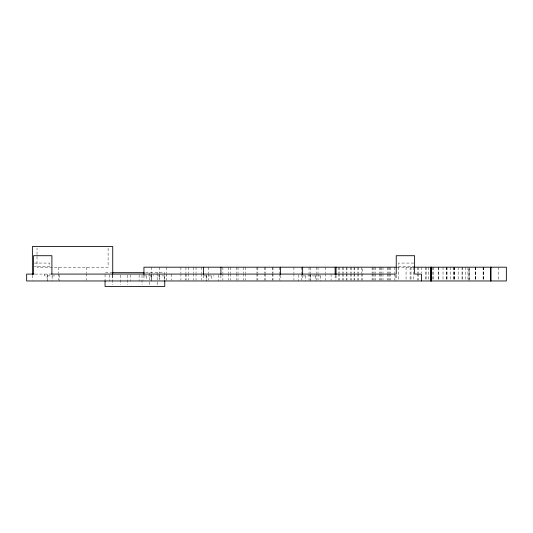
<?xml version="1.0" encoding="UTF-8"?>
<svg xmlns="http://www.w3.org/2000/svg" width="533" height="533" viewBox="0 0 533 533"><rect width="100%" height="100%" fill="white"/><g stroke="black" fill="none" stroke-linecap="round" stroke-linejoin="round"><path stroke-width="0.4" stroke-dasharray="2.67 2" d="M34.339 263.062L49.609 263.062L49.609 266.733L34.339 266.733M413.801 263.062L398.537 263.062L398.537 266.733L413.801 266.733M396.912 267.193L414.094 267.193M112.729 272.696L105.061 272.696L105.061 279.985M145.582 272.696L164.75 272.696L164.75 279.985M34.938 274.082L50.695 274.082M54.659 275.914L44.559 275.914L44.559 274.082M143.723 275.914L153.824 275.914M157.268 275.914L166.909 275.914M203.906 275.914L214.006 275.914M303.077 275.914L313.177 275.914M313.371 275.914L323.011 275.914M498.761 267.193L498.761 280.158M483.624 267.193L483.624 280.158M483.324 267.193L483.324 280.158M483.138 267.193L483.105 280.158M475.543 267.193L475.543 280.158M475.356 267.193L475.356 280.158M475.323 267.193L475.323 280.158M469.78 267.193L469.78 280.158M469.393 268.812L469.393 280.158M468.181 268.812L468.181 280.158M467.967 267.193L467.994 280.158M465.749 267.193L465.749 280.158M462.198 267.193L462.198 280.158M462.044 267.193L462.044 280.158M458.167 267.193L458.167 280.158M454.409 267.193L454.409 280.158M454.243 267.193L454.243 280.158M453.949 267.193L453.949 280.158M453.736 267.193L453.763 280.158M450.378 267.193L450.378 280.158M447.054 267.193L447.054 280.158M446.607 267.193L446.667 280.158M446.421 267.193L446.387 280.158M443.023 267.193L443.023 280.158M438.799 267.193L438.799 280.158M438.586 267.193L438.612 280.158M433.735 267.193L433.735 280.158M432.823 267.193L432.823 280.158M428.792 267.193L428.792 280.158M426.147 267.193L426.147 280.158M425.474 267.193L425.474 280.158M421.443 267.193L421.443 272.863M418.365 267.193L418.365 272.863M418.365 273.676L418.365 280.158M417.672 267.193L417.672 272.863M417.672 273.676L417.672 280.158M413.641 267.193L413.641 280.158M411.01 267.193L411.01 280.158M410.097 267.193L410.097 280.158M406.066 267.193L406.066 280.158M398.371 267.193L398.371 280.158M396.779 275.294L396.779 280.158M395.733 275.294L395.733 280.158M394.826 267.193L394.826 272.863M394.826 273.676L394.826 280.158M390.782 267.193L390.782 272.863M390.782 273.676L390.782 280.158M389.43 267.193L389.43 272.863M389.43 273.676L389.43 280.158M388.151 267.193L388.151 272.863M388.151 273.676L388.151 280.158M387.238 267.193L387.238 272.863M387.238 273.676L387.238 280.158M383 267.193L383 272.863M383 273.676L383 280.158M381.621 267.193L381.621 272.863M381.621 273.676L381.621 280.158M380.362 267.193L380.362 272.863M380.362 273.676L380.362 280.158M379.456 267.193L379.456 272.863M379.456 273.676L379.456 280.158M375.645 267.193L375.645 272.863M375.645 273.676L375.645 280.158M374.046 267.193L374.046 272.863M374.046 273.676L374.046 280.158M373.007 267.193L373.007 272.863M373.007 273.676L373.007 280.158M372.101 267.193L372.101 272.863M372.101 273.676L372.101 280.158M362.32 268.812L362.32 272.863M362.32 273.676L362.32 280.158M361.414 267.193L361.414 272.863M361.414 273.676L361.414 280.158M358.776 267.193L358.776 272.863M358.776 273.676L358.776 280.158M357.87 267.193L357.87 272.863M357.87 273.676L357.87 280.158M354.738 267.193L354.738 272.863M354.738 273.676L354.738 280.158M354.065 267.193L354.065 272.863M354.065 273.676L354.065 280.158M351.427 267.193L351.427 272.863M351.427 273.676L351.427 280.158M350.521 267.193L350.521 272.863M350.521 273.676L350.521 280.158M346.956 267.193L346.956 272.863M346.956 273.676L346.956 280.158M346.263 267.193L346.263 272.863M346.263 273.676L346.263 280.158M343.625 267.193L343.625 272.863M343.625 273.676L343.625 280.158M342.719 267.193L342.719 272.863M342.719 273.676L342.719 280.158M339.594 267.193L339.594 272.863M339.594 273.676L339.594 280.158M338.688 267.193L338.688 272.863M338.688 273.676L338.688 280.158M336.05 275.294L336.05 280.158M335.144 275.294L335.144 280.158M331.086 274.082L331.086 280.198M325.363 267.193L325.363 272.863M325.363 273.676L325.363 280.158M320.713 275.914L320.713 280.964M318.021 267.193L318.021 272.863M318.021 273.676L318.021 280.158M316.629 267.193L316.629 272.863M316.629 273.676L316.629 280.158M315.663 275.914L315.663 280.964M310.426 274.841L310.426 280.964M310.213 267.193L310.213 272.863M310.213 273.676L310.213 280.158M309.04 267.193L309.04 272.863M309.04 273.676L309.04 280.158M305.829 275.914L305.829 280.964M302.637 275.294L302.637 280.158M301.258 267.193L301.258 272.863M301.258 273.676L301.258 280.158M298.487 274.841L298.487 280.964M293.903 267.193L293.903 272.863M293.903 273.676L293.903 280.158M280.578 275.294L280.578 280.158M279.672 267.193L279.672 272.863M279.672 273.676L279.672 280.158M272.996 267.193L272.996 272.863M272.996 273.676L272.996 280.158M272.323 267.193L272.323 272.863M272.323 273.676L272.323 280.158M265.207 267.193L265.207 272.863M265.207 273.676L265.207 280.158M264.515 267.193L264.515 272.863M264.515 273.676L264.515 280.158M257.852 267.193L257.852 272.863M257.852 273.676L257.852 280.158M256.939 267.193L256.939 272.863M256.939 273.676L256.939 280.158M245.6 267.193L245.6 272.863M245.6 273.676L245.6 280.158M243.621 267.193L243.621 272.863M243.621 273.676L243.621 280.158M238.018 267.193L238.018 272.863M238.018 273.676L238.018 280.158M236.272 267.193L236.272 272.863M236.272 273.676L236.272 280.158M230.229 267.193L230.229 272.863M230.229 273.676L230.229 280.158M228.47 267.193L228.47 272.863M228.47 273.676L228.47 280.158M222.874 267.193L222.874 272.863M222.874 273.676L222.874 280.158M220.895 275.294L220.895 280.158M218.597 274.841L218.597 280.964M211.481 275.914L211.481 279.525M208.643 267.193L208.643 272.863M208.643 273.676L208.643 280.158M206.664 274.841L206.664 280.964M206.431 275.914L206.431 280.964M203.619 275.294L203.619 280.158M201.294 267.193L201.294 272.863M201.294 273.676L201.294 280.158M196.037 267.193L196.037 272.863M196.037 273.676L196.037 280.158M193.492 267.193L193.492 272.863M193.492 273.676L193.492 280.158M188.249 267.193L188.249 272.863M188.249 273.676L188.249 280.158M186.004 274.082L186.004 280.198M185.917 267.193L185.917 272.863M185.917 273.676L185.917 280.158M180.894 267.193L180.894 272.863M180.894 273.676L180.894 280.158M171.733 274.082L171.733 280.198M166.662 267.193L166.662 272.863M166.662 273.676L166.662 280.158M164.617 275.914L164.617 280.964M159.567 275.914L159.567 279.525M159.314 267.193L159.314 272.863M159.314 273.676L159.314 280.158M157.162 272.696L157.162 284.849M151.512 267.193L151.512 272.863M151.512 273.676L151.512 280.158M151.299 275.914L151.299 280.964M151.072 274.841L151.072 280.964M149.38 272.696L149.38 284.849M146.249 275.914L146.249 279.525M143.937 275.294L143.937 280.158M142.025 275.128L142.025 284.849M139.133 274.841L139.133 280.964M130.179 274.841L130.179 280.964M127.787 275.128L127.787 284.849M120.445 275.128L120.445 284.849M112.736 275.228L112.736 280.145M112.636 275.128L112.636 284.849M109.518 274.841L109.518 280.964M108.106 248.185L108.106 267.193L37.017 267.193L37.017 248.185M86.333 267.193L86.333 272.863M86.333 273.676L86.333 280.158M59.25 274.841L59.25 280.964M58.79 267.193L58.79 272.863M58.79 273.676L58.79 280.158M52.107 275.914L52.107 280.964M47.31 274.082L47.31 280.964M47.104 275.914L47.104 280.964M32.386 275.228L32.386 280.145"/><path stroke-width="0.8" d="M396.179 267.193L143.937 267.193L143.937 274.482M414.388 267.193L506.35 267.193L506.35 280.964L26.65 280.964L26.65 274.082L34.112 274.082M112.723 272.696L144.13 272.696M51.168 274.082L396.239 274.082L396.239 255.713L414.607 255.713L414.607 274.082L421.49 274.082L421.49 280.964M490.906 267.193L490.906 280.964M490.726 267.193L490.693 280.964M431.224 267.193L431.224 280.964M431.037 267.193L431.037 280.964M431.004 267.193L431.004 280.964M336.05 267.193L336.05 274.482M335.144 267.193L335.144 274.482M302.637 267.193L302.637 274.482M280.578 267.193L280.578 274.482M220.895 267.193L220.895 274.482M203.619 267.193L203.619 274.482M164.75 280.798L164.75 286.468L105.061 286.468L105.061 280.798M112.736 274.408L112.736 246.532L32.386 246.532L32.386 274.408M51.901 274.082L51.901 255.713L33.539 255.713L33.539 274.082"/></g></svg>
